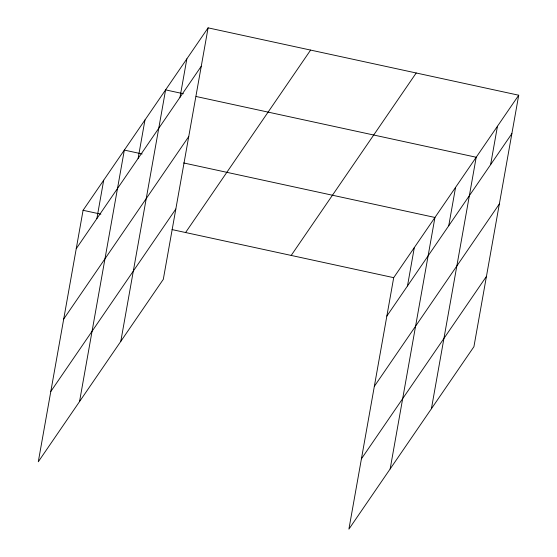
<?xml version="1.0" encoding="UTF-8"?>
<svg xmlns="http://www.w3.org/2000/svg" width="557" height="557" viewBox="0 0 557 557"><rect width="100%" height="100%" fill="white"/><g stroke="black" fill="none" stroke-linecap="round" stroke-linejoin="round"><path stroke-width="0.84" d="M208.102 27.85L83.077 210.295L38.287 461.781L163.305 279.336L208.102 27.85L518.713 95.219L473.923 346.705L348.898 529.15L393.695 277.665L518.713 95.219M96.869 218.595L103.706 180.19M79.54 401.576L124.336 150.091L142.126 153.948M138.129 158.39L144.966 119.985M120.799 341.364L165.596 89.879L183.385 93.743M180.008 97.266L186.853 58.868M407.48 285.964L414.324 247.559M390.158 468.945L434.947 217.46L183.636 162.95M448.74 225.759L455.577 187.354M431.41 408.734L476.207 157.248L196.092 96.493M490.62 164.635L497.464 126.237M76.239 248.701L201.265 66.255M63.714 319.015L188.739 136.569M50.812 391.467L175.831 209.021M185.585 232.527L310.604 50.081M291.193 255.433L416.211 72.988M386.85 316.07L511.876 133.624M374.325 386.384L499.351 203.939M361.423 458.836L486.442 276.39M83.077 210.295L100.873 214.153M172.029 229.588L393.695 277.665"/></g></svg>
